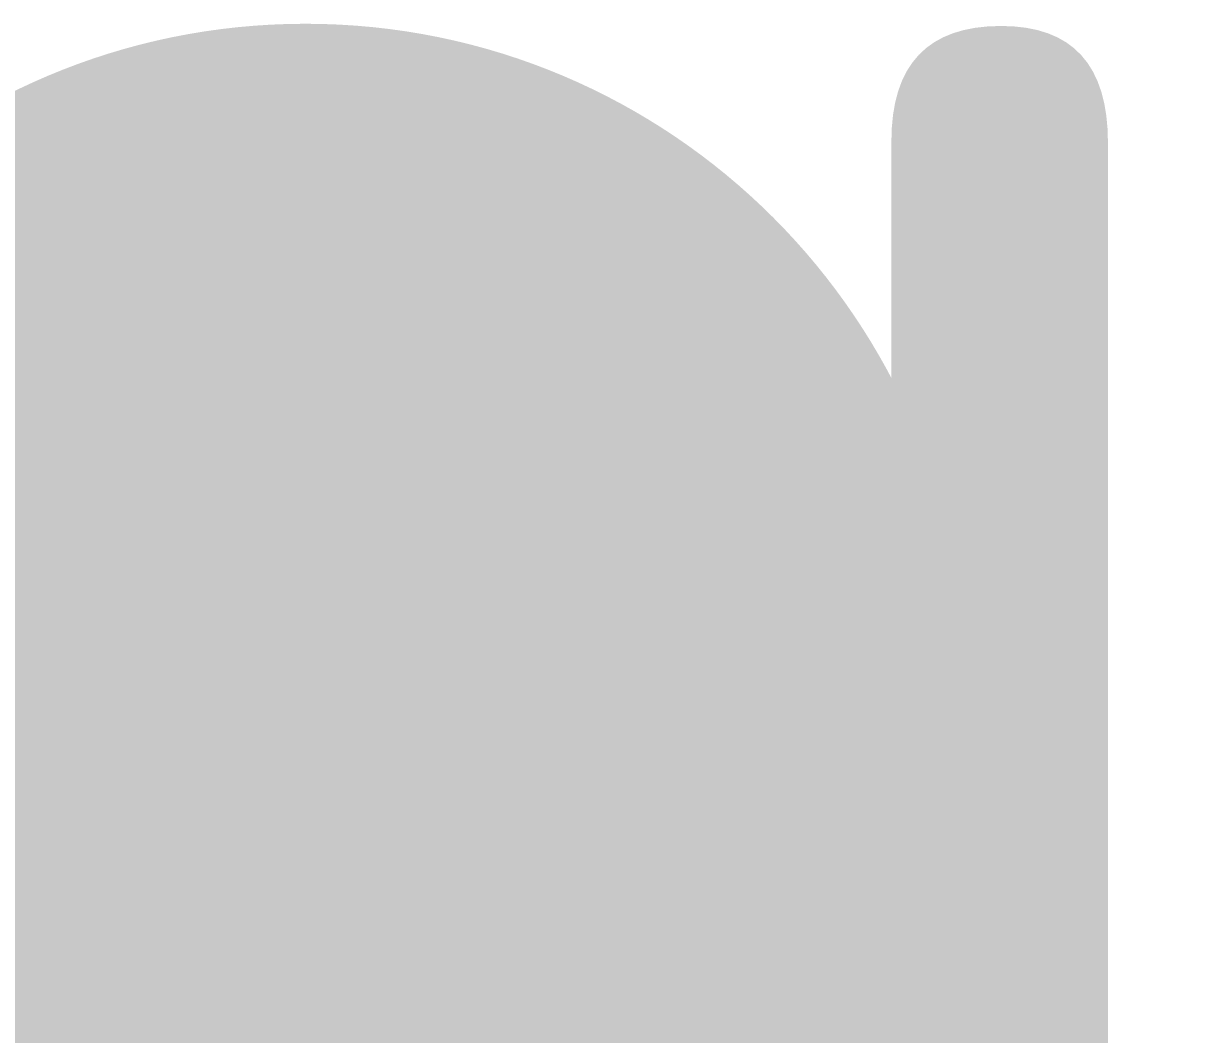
# Model space of a CAD drawing. Header units: inches. Extents: x -0.1 to 94.8, y -0.8 to 67.1.
# Drawn here: x 44.306 to 44.84, y 49.018 to 49.476 of the extents above; entities that cross this region are included whole.
import ezdxf

# ---------------------------------------------------------------- set-up
doc = ezdxf.new("R2010")
doc.units = ezdxf.units.IN
for name, color, linetype in [('Assembly Notes', 56, 'Continuous'), ('Bottom Layer', 5, 'Continuous'), ('Layer 1', 76, 'Continuous'), ('Layer 2', 16, 'Continuous'), ('Top Layer', 1, 'Continuous'), ('Via Holes', 16, 'Continuous')]:
    doc.layers.add(name, color=color, linetype=linetype)
doc.styles.add('GOST type B', font='', dxfattribs={"height": 0.2})
doc.styles.get('GOST type B').set_extended_font_data('GOST type B')

# ---------------------------------------------------------------- blocks, each defined once
blk = doc.blocks.new('0402R_81')
at = {"layer": 'Assembly Notes', "style": 'GOST type B'}
blk.add_text('R22', height=1.000001, dxfattribs=at).set_placement((-1.075, 0.8))

msp = doc.modelspace()

# ---------------------------------------------------------------- hatches: boundary and pattern name
at = {"layer": 'Bottom Layer'}
h = msp.add_hatch(color=5, dxfattribs=at)
edge = h.paths.add_edge_path()
edge.add_arc((44.43373, 49.176), 0.3, 0, 360)
msp.add_hatch(color=5, dxfattribs=at).paths.add_polyline_path([(44.71337, 48.7903), (44.69483, 48.80692), (44.67427, 48.82176), (44.65167, 48.83481), (44.62705, 48.84606), (44.6004, 48.85553), (44.57172, 48.86321), (44.54102, 48.8691), (44.50828, 48.87319), (44.47352, 48.8755), (44.43673, 48.87602), (44.73371, 49.173), (44.73423, 49.13621), (44.74063, 49.06871), (44.74652, 49.03801), (44.7542, 49.00933), (44.76366, 48.98268), (44.77492, 48.95806), (44.78797, 48.93546), (44.80281, 48.9149), (44.81943, 48.89636)])
at = {"layer": 'Layer 1'}
h = msp.add_hatch(color=76, dxfattribs=at)
edge = h.paths.add_edge_path()
edge.add_arc((44.43373, 49.176), 0.3, 0, 360)
at = {"layer": 'Layer 2'}
h = msp.add_hatch(color=16, dxfattribs=at)
edge = h.paths.add_edge_path()
edge.add_arc((44.43373, 49.176), 0.3, 0, 360)
msp.add_hatch(color=16, dxfattribs=at).paths.add_polyline_path([(44.71337, 48.7903), (44.69483, 48.80692), (44.67427, 48.82176), (44.65167, 48.83481), (44.62705, 48.84606), (44.6004, 48.85553), (44.57172, 48.86321), (44.54102, 48.8691), (44.50828, 48.87319), (44.47352, 48.8755), (44.43673, 48.87602), (44.73371, 49.173), (44.73423, 49.13621), (44.74063, 49.06871), (44.74652, 49.03801), (44.7542, 49.00933), (44.76366, 48.98268), (44.77492, 48.95806), (44.78797, 48.93546), (44.80281, 48.9149), (44.81943, 48.89636)])
at = {"layer": 'Top Layer'}
h = msp.add_hatch(color=1, dxfattribs=at)
edge = h.paths.add_edge_path()
edge.add_arc((44.43373, 49.176), 0.3, 0, 360)
msp.add_hatch(color=1, dxfattribs=at).paths.add_polyline_path([(44.38945, 49.03623), (44.34192, 49.03497), (44.29933, 49.03123), (44.26168, 49.02497), (44.22896, 49.01623), (44.20119, 49.00497), (44.17835, 48.99123), (44.16046, 48.97497), (44.1475, 48.95623), (44.13948, 48.93497), (44.1364, 48.91123), (44.1364, 49.41122), (44.13948, 49.38748), (44.1475, 49.36623), (44.16046, 49.34748), (44.17835, 49.33122), (44.20119, 49.31748), (44.22896, 49.30622), (44.26168, 49.29748), (44.29933, 49.29122), (44.34192, 49.28748), (44.38945, 49.28622)])
at = {"layer": 'Via Holes'}
h = msp.add_hatch(color=7, dxfattribs=at)
edge = h.paths.add_edge_path()
edge.add_arc((44.43373, 49.176), 0.15, 0, 360)

# ---------------------------------------------------------------- linework, layer by layer
at = {"layer": 'Bottom Layer'}
msp.add_lwpolyline([(44.43373, 49.176, 0.15, 0.15, 0), (45.06186, 48.54787, 0.15, 0.15, 0)], format="xyseb", dxfattribs=at)
msp.add_lwpolyline([(44.39623, 49.176, 0.075, 0.075, 1), (44.47123, 49.176, 0.075, 0.075, 1)], format="xyseb", close=True, dxfattribs=at)
at = {"layer": 'Layer 2'}
msp.add_lwpolyline([(44.43373, 49.176, 0.15, 0.15, 0), (45.07473, 48.535, 0.15, 0.15, 0)], format="xyseb", dxfattribs=at)
msp.add_lwpolyline([(44.39623, 49.176, 0.075, 0.075, 1), (44.47123, 49.176, 0.075, 0.075, 1)], format="xyseb", close=True, dxfattribs=at)
at = {"layer": 'Top Layer'}
for points in [[(44.41895, 49.16123, 0.25, 0.25, 0), (44.43373, 49.176, 0.25, 0.25, 0)], [(44.0175, 49.16123, 0.25, 0.25, 0), (44.41895, 49.16123, 0.25, 0.25, 0)]]:
    msp.add_lwpolyline(points, format="xyseb", dxfattribs=at)
for points in [[(44.37123, 49.176, 0.125, 0.125, 1), (44.49623, 49.176, 0.125, 0.125, 1)], [(44.35645, 49.16123, 0.125, 0.125, 1), (44.48145, 49.16123, 0.125, 0.125, 1)], [(44.35645, 49.16123, 0.125, 0.125, 1), (44.48145, 49.16123, 0.125, 0.125, 1)]]:
    msp.add_lwpolyline(points, format="xyseb", close=True, dxfattribs=at)

# ---------------------------------------------------------------- block references
at = {"rotation": 180}
msp.add_blockref('0402R_81', (43.825, 50.275), dxfattribs=at)

doc.saveas('drawing.dxf')
